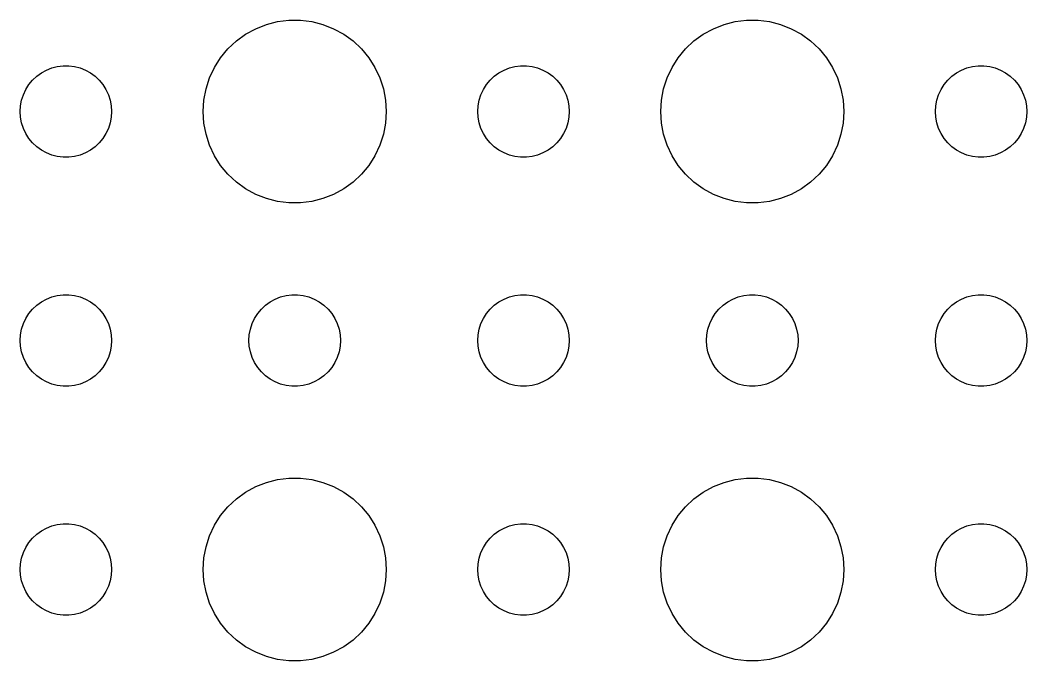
# Model space of a CAD drawing. Header units: metres. Extents: x -150 to 150, y -149 to 149.
# Drawn here: x 73.5 to 106.5, y 49.51 to 70.49 of the extents above; entities that cross this region are included whole.
import ezdxf

# ---------------------------------------------------------------- set-up
doc = ezdxf.new("R2010")
doc.units = ezdxf.units.M

msp = doc.modelspace()

# ---------------------------------------------------------------- linework, layer by layer
for p, q in [((81.2227, 70.2145), (81.573, 70.3532)), ((81.573, 70.3532), (81.9379, 70.4469)), ((81.9379, 70.4469), (82.3116, 70.4941)), ((82.3116, 70.4941), (82.6884, 70.4941)), ((82.6884, 70.4941), (83.0621, 70.4469)), ((83.0621, 70.4469), (83.427, 70.3532)), ((83.427, 70.3532), (83.7773, 70.2145)), ((96.2227, 70.2145), (96.573, 70.3532)), ((96.573, 70.3532), (96.9379, 70.4469)), ((96.9379, 70.4469), (97.3116, 70.4941)), ((97.3116, 70.4941), (97.6884, 70.4941)), ((97.6884, 70.4941), (98.0621, 70.4469)), ((98.0621, 70.4469), (98.427, 70.3532)), ((98.427, 70.3532), (98.7773, 70.2145)), ((80.5877, 69.8115), (80.8925, 70.033)), ((80.8925, 70.033), (81.2227, 70.2145)), ((83.7773, 70.2145), (84.1075, 70.033)), ((84.1075, 70.033), (84.4123, 69.8115)), ((95.5877, 69.8115), (95.8925, 70.033)), ((95.8925, 70.033), (96.2227, 70.2145)), ((98.7773, 70.2145), (99.1075, 70.033)), ((99.1075, 70.033), (99.4123, 69.8115)), ((80.3131, 69.5536), (80.5877, 69.8115)), ((84.4123, 69.8115), (84.6869, 69.5536)), ((95.3131, 69.5536), (95.5877, 69.8115)), ((99.4123, 69.8115), (99.6869, 69.5536)), ((80.073, 69.2634), (80.3131, 69.5536)), ((84.6869, 69.5536), (84.927, 69.2634)), ((95.073, 69.2634), (95.3131, 69.5536)), ((99.6869, 69.5536), (99.927, 69.2634)), ((74.5365, 68.9266), (74.7189, 68.9734)), ((74.7189, 68.9734), (74.9058, 68.997)), ((74.9058, 68.997), (75.0942, 68.997)), ((75.0942, 68.997), (75.2811, 68.9734)), ((75.2811, 68.9734), (75.4635, 68.9266)), ((79.8711, 68.9453), (80.073, 69.2634)), ((84.927, 69.2634), (85.1289, 68.9453)), ((89.5365, 68.9266), (89.7189, 68.9734)), ((89.7189, 68.9734), (89.9058, 68.997)), ((89.9058, 68.997), (90.0942, 68.997)), ((90.0942, 68.997), (90.2811, 68.9734)), ((90.2811, 68.9734), (90.4635, 68.9266)), ((94.8711, 68.9453), (95.073, 69.2634)), ((99.927, 69.2634), (100.129, 68.9453)), ((104.536, 68.9266), (104.719, 68.9734)), ((104.719, 68.9734), (104.906, 68.997)), ((104.906, 68.997), (105.094, 68.997)), ((105.094, 68.997), (105.281, 68.9734)), ((105.281, 68.9734), (105.464, 68.9266)), ((73.9065, 68.5268), (74.0439, 68.6558)), ((74.0439, 68.6558), (74.1963, 68.7665)), ((74.1963, 68.7665), (74.3613, 68.8572)), ((74.3613, 68.8572), (74.5365, 68.9266)), ((75.4635, 68.9266), (75.6387, 68.8572)), ((75.6387, 68.8572), (75.8037, 68.7665)), ((75.8037, 68.7665), (75.9561, 68.6558)), ((75.9561, 68.6558), (76.0934, 68.5268)), ((79.7107, 68.6044), (79.8711, 68.9453)), ((85.1289, 68.9453), (85.2893, 68.6044)), ((88.9065, 68.5268), (89.0439, 68.6558)), ((89.0439, 68.6558), (89.1963, 68.7665)), ((89.1963, 68.7665), (89.3613, 68.8572)), ((89.3613, 68.8572), (89.5365, 68.9266)), ((90.4635, 68.9266), (90.6387, 68.8572)), ((90.6387, 68.8572), (90.8037, 68.7665)), ((90.8037, 68.7665), (90.9561, 68.6558)), ((90.9561, 68.6558), (91.0934, 68.5268)), ((94.7107, 68.6044), (94.8711, 68.9453)), ((100.129, 68.9453), (100.289, 68.6044)), ((103.907, 68.5268), (104.044, 68.6558)), ((104.044, 68.6558), (104.196, 68.7665)), ((104.196, 68.7665), (104.361, 68.8572)), ((104.361, 68.8572), (104.536, 68.9266)), ((105.464, 68.9266), (105.639, 68.8572)), ((105.639, 68.8572), (105.804, 68.7665)), ((105.804, 68.7665), (105.956, 68.6558)), ((105.956, 68.6558), (106.093, 68.5268)), ((73.6855, 68.2226), (73.7865, 68.3817)), ((73.7865, 68.3817), (73.9065, 68.5268)), ((76.0934, 68.5268), (76.2135, 68.3817)), ((76.2135, 68.3817), (76.3145, 68.2226)), ((79.5943, 68.2461), (79.7107, 68.6044)), ((85.2893, 68.6044), (85.4057, 68.2461)), ((88.6855, 68.2226), (88.7865, 68.3817)), ((88.7865, 68.3817), (88.9065, 68.5268)), ((91.0934, 68.5268), (91.2135, 68.3817)), ((91.2135, 68.3817), (91.3145, 68.2226)), ((94.5943, 68.2461), (94.7107, 68.6044)), ((100.289, 68.6044), (100.406, 68.2461)), ((103.686, 68.2226), (103.786, 68.3817)), ((103.786, 68.3817), (103.907, 68.5268)), ((106.093, 68.5268), (106.214, 68.3817)), ((106.214, 68.3817), (106.314, 68.2226)), ((73.5471, 67.873), (73.6053, 68.0522)), ((73.6053, 68.0522), (73.6855, 68.2226)), ((76.3145, 68.2226), (76.3947, 68.0522)), ((76.3947, 68.0522), (76.4529, 67.873)), ((79.5237, 67.876), (79.5943, 68.2461)), ((85.4057, 68.2461), (85.4763, 67.876)), ((88.5471, 67.873), (88.6053, 68.0522)), ((88.6053, 68.0522), (88.6855, 68.2226)), ((91.3145, 68.2226), (91.3947, 68.0522)), ((91.3947, 68.0522), (91.4529, 67.873)), ((94.5237, 67.876), (94.5943, 68.2461)), ((100.406, 68.2461), (100.476, 67.876)), ((103.547, 67.873), (103.605, 68.0522)), ((103.605, 68.0522), (103.686, 68.2226)), ((106.314, 68.2226), (106.395, 68.0522)), ((106.395, 68.0522), (106.453, 67.873)), ((73.5, 67.5), (73.5118, 67.688)), ((73.5118, 67.688), (73.5471, 67.873)), ((76.4529, 67.873), (76.4882, 67.688)), ((76.4882, 67.688), (76.5, 67.5)), ((79.5, 67.5), (79.5237, 67.876)), ((85.4763, 67.876), (85.5, 67.5)), ((88.5, 67.5), (88.5118, 67.688)), ((88.5118, 67.688), (88.5471, 67.873)), ((91.4529, 67.873), (91.4882, 67.688)), ((91.4882, 67.688), (91.5, 67.5)), ((94.5, 67.5), (94.5237, 67.876)), ((100.476, 67.876), (100.5, 67.5)), ((103.5, 67.5), (103.512, 67.688)), ((103.512, 67.688), (103.547, 67.873)), ((106.453, 67.873), (106.488, 67.688)), ((106.488, 67.688), (106.5, 67.5)), ((73.5118, 67.312), (73.5, 67.5)), ((76.5, 67.5), (76.4882, 67.312)), ((79.5237, 67.124), (79.5, 67.5)), ((85.5, 67.5), (85.4763, 67.124)), ((88.5118, 67.312), (88.5, 67.5)), ((91.5, 67.5), (91.4882, 67.312)), ((94.5237, 67.124), (94.5, 67.5)), ((100.5, 67.5), (100.476, 67.124)), ((103.512, 67.312), (103.5, 67.5)), ((106.5, 67.5), (106.488, 67.312)), ((73.5471, 67.127), (73.5118, 67.312)), ((73.6053, 66.9478), (73.5471, 67.127)), ((76.4529, 67.127), (76.3947, 66.9478)), ((76.4882, 67.312), (76.4529, 67.127)), ((79.5943, 66.7539), (79.5237, 67.124)), ((85.4763, 67.124), (85.4057, 66.7539)), ((88.5471, 67.127), (88.5118, 67.312)), ((88.6053, 66.9478), (88.5471, 67.127)), ((91.4529, 67.127), (91.3947, 66.9478)), ((91.4882, 67.312), (91.4529, 67.127)), ((94.5943, 66.7539), (94.5237, 67.124)), ((100.476, 67.124), (100.406, 66.7539)), ((103.547, 67.127), (103.512, 67.312)), ((103.605, 66.9478), (103.547, 67.127)), ((106.453, 67.127), (106.395, 66.9478)), ((106.488, 67.312), (106.453, 67.127)), ((73.6855, 66.7774), (73.6053, 66.9478)), ((73.7865, 66.6183), (73.6855, 66.7774)), ((76.3145, 66.7774), (76.2135, 66.6183)), ((76.3947, 66.9478), (76.3145, 66.7774)), ((79.7107, 66.3956), (79.5943, 66.7539)), ((85.4057, 66.7539), (85.2893, 66.3956)), ((88.6855, 66.7774), (88.6053, 66.9478)), ((88.7865, 66.6183), (88.6855, 66.7774)), ((91.3145, 66.7774), (91.2135, 66.6183)), ((91.3947, 66.9478), (91.3145, 66.7774)), ((94.7107, 66.3956), (94.5943, 66.7539)), ((100.406, 66.7539), (100.289, 66.3956)), ((103.686, 66.7774), (103.605, 66.9478)), ((103.786, 66.6183), (103.686, 66.7774)), ((106.314, 66.7774), (106.214, 66.6183)), ((106.395, 66.9478), (106.314, 66.7774)), ((73.9065, 66.4732), (73.7865, 66.6183)), ((74.0439, 66.3442), (73.9065, 66.4732)), ((74.1963, 66.2335), (74.0439, 66.3442)), ((75.9561, 66.3442), (75.8037, 66.2335)), ((76.0934, 66.4732), (75.9561, 66.3442)), ((76.2135, 66.6183), (76.0934, 66.4732)), ((79.8711, 66.0547), (79.7107, 66.3956)), ((85.2893, 66.3956), (85.1289, 66.0547)), ((88.9065, 66.4732), (88.7865, 66.6183)), ((89.0439, 66.3442), (88.9065, 66.4732)), ((89.1963, 66.2335), (89.0439, 66.3442)), ((90.9561, 66.3442), (90.8037, 66.2335)), ((91.0934, 66.4732), (90.9561, 66.3442)), ((91.2135, 66.6183), (91.0934, 66.4732)), ((94.8711, 66.0547), (94.7107, 66.3956)), ((100.289, 66.3956), (100.129, 66.0547)), ((103.907, 66.4732), (103.786, 66.6183)), ((104.044, 66.3442), (103.907, 66.4732)), ((104.196, 66.2335), (104.044, 66.3442)), ((105.956, 66.3442), (105.804, 66.2335)), ((106.093, 66.4732), (105.956, 66.3442)), ((106.214, 66.6183), (106.093, 66.4732)), ((74.3613, 66.1428), (74.1963, 66.2335)), ((74.5365, 66.0734), (74.3613, 66.1428)), ((74.7189, 66.0266), (74.5365, 66.0734)), ((74.9058, 66.003), (74.7189, 66.0266)), ((75.0942, 66.003), (74.9058, 66.003)), ((75.2811, 66.0266), (75.0942, 66.003)), ((75.4635, 66.0734), (75.2811, 66.0266)), ((75.6387, 66.1428), (75.4635, 66.0734)), ((75.8037, 66.2335), (75.6387, 66.1428)), ((80.073, 65.7366), (79.8711, 66.0547)), ((85.1289, 66.0547), (84.927, 65.7366)), ((89.3613, 66.1428), (89.1963, 66.2335)), ((89.5365, 66.0734), (89.3613, 66.1428)), ((89.7189, 66.0266), (89.5365, 66.0734)), ((89.9058, 66.003), (89.7189, 66.0266)), ((90.0942, 66.003), (89.9058, 66.003)), ((90.2811, 66.0266), (90.0942, 66.003)), ((90.4635, 66.0734), (90.2811, 66.0266)), ((90.6387, 66.1428), (90.4635, 66.0734)), ((90.8037, 66.2335), (90.6387, 66.1428)), ((95.073, 65.7366), (94.8711, 66.0547)), ((100.129, 66.0547), (99.927, 65.7366)), ((104.361, 66.1428), (104.196, 66.2335)), ((104.536, 66.0734), (104.361, 66.1428)), ((104.719, 66.0266), (104.536, 66.0734)), ((104.906, 66.003), (104.719, 66.0266)), ((105.094, 66.003), (104.906, 66.003)), ((105.281, 66.0266), (105.094, 66.003)), ((105.464, 66.0734), (105.281, 66.0266)), ((105.639, 66.1428), (105.464, 66.0734)), ((105.804, 66.2335), (105.639, 66.1428)), ((80.3131, 65.4464), (80.073, 65.7366)), ((84.927, 65.7366), (84.6869, 65.4464)), ((95.3131, 65.4464), (95.073, 65.7366)), ((99.927, 65.7366), (99.6869, 65.4464)), ((80.5877, 65.1885), (80.3131, 65.4464)), ((84.6869, 65.4464), (84.4123, 65.1885)), ((95.5877, 65.1885), (95.3131, 65.4464)), ((99.6869, 65.4464), (99.4123, 65.1885)), ((80.8925, 64.967), (80.5877, 65.1885)), ((84.4123, 65.1885), (84.1075, 64.967)), ((95.8925, 64.967), (95.5877, 65.1885)), ((99.4123, 65.1885), (99.1075, 64.967)), ((81.2227, 64.7855), (80.8925, 64.967)), ((81.573, 64.6468), (81.2227, 64.7855)), ((83.7773, 64.7855), (83.427, 64.6468)), ((84.1075, 64.967), (83.7773, 64.7855)), ((96.2227, 64.7855), (95.8925, 64.967)), ((96.573, 64.6468), (96.2227, 64.7855)), ((98.7773, 64.7855), (98.427, 64.6468)), ((99.1075, 64.967), (98.7773, 64.7855)), ((81.9379, 64.5531), (81.573, 64.6468)), ((82.3116, 64.5059), (81.9379, 64.5531)), ((82.6884, 64.5059), (82.3116, 64.5059)), ((83.0621, 64.5531), (82.6884, 64.5059)), ((83.427, 64.6468), (83.0621, 64.5531)), ((96.9379, 64.5531), (96.573, 64.6468)), ((97.3116, 64.5059), (96.9379, 64.5531)), ((97.6884, 64.5059), (97.3116, 64.5059)), ((98.0621, 64.5531), (97.6884, 64.5059)), ((98.427, 64.6468), (98.0621, 64.5531)), ((74.3613, 61.3572), (74.5365, 61.4266)), ((74.5365, 61.4266), (74.7189, 61.4734)), ((74.7189, 61.4734), (74.9058, 61.497)), ((74.9058, 61.497), (75.0942, 61.497)), ((75.0942, 61.497), (75.2811, 61.4734)), ((75.2811, 61.4734), (75.4635, 61.4266)), ((75.4635, 61.4266), (75.6387, 61.3572)), ((81.8613, 61.3572), (82.0365, 61.4266)), ((82.0365, 61.4266), (82.2189, 61.4734)), ((82.2189, 61.4734), (82.4058, 61.497)), ((82.4058, 61.497), (82.5942, 61.497)), ((82.5942, 61.497), (82.7811, 61.4734)), ((82.7811, 61.4734), (82.9635, 61.4266)), ((82.9635, 61.4266), (83.1387, 61.3572)), ((89.3613, 61.3572), (89.5365, 61.4266)), ((89.5365, 61.4266), (89.7189, 61.4734)), ((89.7189, 61.4734), (89.9058, 61.497)), ((89.9058, 61.497), (90.0942, 61.497)), ((90.0942, 61.497), (90.2811, 61.4734)), ((90.2811, 61.4734), (90.4635, 61.4266)), ((90.4635, 61.4266), (90.6387, 61.3572)), ((96.8613, 61.3572), (97.0365, 61.4266)), ((97.0365, 61.4266), (97.2189, 61.4734)), ((97.2189, 61.4734), (97.4058, 61.497)), ((97.4058, 61.497), (97.5942, 61.497)), ((97.5942, 61.497), (97.7811, 61.4734)), ((97.7811, 61.4734), (97.9635, 61.4266)), ((97.9635, 61.4266), (98.1387, 61.3572)), ((104.361, 61.3572), (104.536, 61.4266)), ((104.536, 61.4266), (104.719, 61.4734)), ((104.719, 61.4734), (104.906, 61.497)), ((104.906, 61.497), (105.094, 61.497)), ((105.094, 61.497), (105.281, 61.4734)), ((105.281, 61.4734), (105.464, 61.4266)), ((105.464, 61.4266), (105.639, 61.3572)), ((73.9065, 61.0268), (74.0439, 61.1558)), ((74.0439, 61.1558), (74.1963, 61.2665)), ((74.1963, 61.2665), (74.3613, 61.3572)), ((75.6387, 61.3572), (75.8037, 61.2665)), ((75.8037, 61.2665), (75.9561, 61.1558)), ((75.9561, 61.1558), (76.0934, 61.0268)), ((81.4065, 61.0268), (81.5439, 61.1558)), ((81.5439, 61.1558), (81.6963, 61.2665)), ((81.6963, 61.2665), (81.8613, 61.3572)), ((83.1387, 61.3572), (83.3037, 61.2665)), ((83.3037, 61.2665), (83.4561, 61.1558)), ((83.4561, 61.1558), (83.5934, 61.0268)), ((88.9065, 61.0268), (89.0439, 61.1558)), ((89.0439, 61.1558), (89.1963, 61.2665)), ((89.1963, 61.2665), (89.3613, 61.3572)), ((90.6387, 61.3572), (90.8037, 61.2665)), ((90.8037, 61.2665), (90.9561, 61.1558)), ((90.9561, 61.1558), (91.0934, 61.0268)), ((96.4065, 61.0268), (96.5439, 61.1558)), ((96.5439, 61.1558), (96.6963, 61.2665)), ((96.6963, 61.2665), (96.8613, 61.3572)), ((98.1387, 61.3572), (98.3037, 61.2665)), ((98.3037, 61.2665), (98.4561, 61.1558)), ((98.4561, 61.1558), (98.5934, 61.0268)), ((103.907, 61.0268), (104.044, 61.1558)), ((104.044, 61.1558), (104.196, 61.2665)), ((104.196, 61.2665), (104.361, 61.3572)), ((105.639, 61.3572), (105.804, 61.2665)), ((105.804, 61.2665), (105.956, 61.1558)), ((105.956, 61.1558), (106.093, 61.0268)), ((73.6053, 60.5522), (73.6855, 60.7226)), ((73.6855, 60.7226), (73.7865, 60.8817)), ((73.7865, 60.8817), (73.9065, 61.0268)), ((76.0934, 61.0268), (76.2135, 60.8817)), ((76.2135, 60.8817), (76.3145, 60.7226)), ((76.3145, 60.7226), (76.3947, 60.5522)), ((81.1053, 60.5522), (81.1855, 60.7226)), ((81.1855, 60.7226), (81.2865, 60.8817)), ((81.2865, 60.8817), (81.4065, 61.0268)), ((83.5934, 61.0268), (83.7135, 60.8817)), ((83.7135, 60.8817), (83.8145, 60.7226)), ((83.8145, 60.7226), (83.8947, 60.5522)), ((88.6053, 60.5522), (88.6855, 60.7226)), ((88.6855, 60.7226), (88.7865, 60.8817)), ((88.7865, 60.8817), (88.9065, 61.0268)), ((91.0934, 61.0268), (91.2135, 60.8817)), ((91.2135, 60.8817), (91.3145, 60.7226)), ((91.3145, 60.7226), (91.3947, 60.5522)), ((96.1053, 60.5522), (96.1855, 60.7226)), ((96.1855, 60.7226), (96.2865, 60.8817)), ((96.2865, 60.8817), (96.4065, 61.0268)), ((98.5934, 61.0268), (98.7135, 60.8817)), ((98.7135, 60.8817), (98.8145, 60.7226)), ((98.8145, 60.7226), (98.8947, 60.5522)), ((103.605, 60.5522), (103.686, 60.7226)), ((103.686, 60.7226), (103.786, 60.8817)), ((103.786, 60.8817), (103.907, 61.0268)), ((106.093, 61.0268), (106.214, 60.8817)), ((106.214, 60.8817), (106.314, 60.7226)), ((106.314, 60.7226), (106.395, 60.5522)), ((73.5471, 60.373), (73.6053, 60.5522)), ((76.3947, 60.5522), (76.4529, 60.373)), ((81.0471, 60.373), (81.1053, 60.5522)), ((83.8947, 60.5522), (83.9529, 60.373)), ((88.5471, 60.373), (88.6053, 60.5522)), ((91.3947, 60.5522), (91.4529, 60.373)), ((96.0471, 60.373), (96.1053, 60.5522)), ((98.8947, 60.5522), (98.9529, 60.373)), ((103.547, 60.373), (103.605, 60.5522)), ((106.395, 60.5522), (106.453, 60.373)), ((73.5, 60), (73.5118, 60.188)), ((73.5118, 60.188), (73.5471, 60.373)), ((76.4529, 60.373), (76.4882, 60.188)), ((76.4882, 60.188), (76.5, 60)), ((81, 60), (81.0118, 60.188)), ((81.0118, 60.188), (81.0471, 60.373)), ((83.9529, 60.373), (83.9882, 60.188)), ((83.9882, 60.188), (84, 60)), ((88.5, 60), (88.5118, 60.188)), ((88.5118, 60.188), (88.5471, 60.373)), ((91.4529, 60.373), (91.4882, 60.188)), ((91.4882, 60.188), (91.5, 60)), ((96, 60), (96.0118, 60.188)), ((96.0118, 60.188), (96.0471, 60.373)), ((98.9529, 60.373), (98.9882, 60.188)), ((98.9882, 60.188), (99, 60)), ((103.5, 60), (103.512, 60.188)), ((103.512, 60.188), (103.547, 60.373)), ((106.453, 60.373), (106.488, 60.188)), ((106.488, 60.188), (106.5, 60)), ((73.5118, 59.812), (73.5, 60)), ((73.5471, 59.627), (73.5118, 59.812)), ((76.4882, 59.812), (76.4529, 59.627)), ((76.5, 60), (76.4882, 59.812)), ((81.0118, 59.812), (81, 60)), ((81.0471, 59.627), (81.0118, 59.812)), ((83.9882, 59.812), (83.9529, 59.627)), ((84, 60), (83.9882, 59.812)), ((88.5118, 59.812), (88.5, 60)), ((88.5471, 59.627), (88.5118, 59.812)), ((91.4882, 59.812), (91.4529, 59.627)), ((91.5, 60), (91.4882, 59.812)), ((96.0118, 59.812), (96, 60)), ((96.0471, 59.627), (96.0118, 59.812)), ((98.9882, 59.812), (98.9529, 59.627)), ((99, 60), (98.9882, 59.812)), ((103.512, 59.812), (103.5, 60)), ((103.547, 59.627), (103.512, 59.812)), ((106.488, 59.812), (106.453, 59.627)), ((106.5, 60), (106.488, 59.812)), ((73.6053, 59.4478), (73.5471, 59.627)), ((73.6855, 59.2774), (73.6053, 59.4478)), ((76.3947, 59.4478), (76.3145, 59.2774)), ((76.4529, 59.627), (76.3947, 59.4478)), ((81.1053, 59.4478), (81.0471, 59.627)), ((81.1855, 59.2774), (81.1053, 59.4478)), ((83.8947, 59.4478), (83.8145, 59.2774)), ((83.9529, 59.627), (83.8947, 59.4478)), ((88.6053, 59.4478), (88.5471, 59.627)), ((88.6855, 59.2774), (88.6053, 59.4478)), ((91.3947, 59.4478), (91.3145, 59.2774)), ((91.4529, 59.627), (91.3947, 59.4478)), ((96.1053, 59.4478), (96.0471, 59.627)), ((96.1855, 59.2774), (96.1053, 59.4478)), ((98.8947, 59.4478), (98.8145, 59.2774)), ((98.9529, 59.627), (98.8947, 59.4478)), ((103.605, 59.4478), (103.547, 59.627)), ((103.686, 59.2774), (103.605, 59.4478)), ((106.395, 59.4478), (106.314, 59.2774)), ((106.453, 59.627), (106.395, 59.4478)), ((73.7865, 59.1183), (73.6855, 59.2774)), ((73.9065, 58.9732), (73.7865, 59.1183)), ((76.2135, 59.1183), (76.0934, 58.9732)), ((76.3145, 59.2774), (76.2135, 59.1183)), ((81.2865, 59.1183), (81.1855, 59.2774)), ((81.4065, 58.9732), (81.2865, 59.1183)), ((83.7135, 59.1183), (83.5934, 58.9732)), ((83.8145, 59.2774), (83.7135, 59.1183)), ((88.7865, 59.1183), (88.6855, 59.2774)), ((88.9065, 58.9732), (88.7865, 59.1183)), ((91.2135, 59.1183), (91.0934, 58.9732)), ((91.3145, 59.2774), (91.2135, 59.1183)), ((96.2865, 59.1183), (96.1855, 59.2774)), ((96.4065, 58.9732), (96.2865, 59.1183)), ((98.7135, 59.1183), (98.5934, 58.9732)), ((98.8145, 59.2774), (98.7135, 59.1183)), ((103.786, 59.1183), (103.686, 59.2774)), ((103.907, 58.9732), (103.786, 59.1183)), ((106.214, 59.1183), (106.093, 58.9732)), ((106.314, 59.2774), (106.214, 59.1183)), ((74.0439, 58.8442), (73.9065, 58.9732)), ((74.1963, 58.7335), (74.0439, 58.8442)), ((75.9561, 58.8442), (75.8037, 58.7335)), ((76.0934, 58.9732), (75.9561, 58.8442)), ((81.5439, 58.8442), (81.4065, 58.9732)), ((81.6963, 58.7335), (81.5439, 58.8442)), ((83.4561, 58.8442), (83.3037, 58.7335)), ((83.5934, 58.9732), (83.4561, 58.8442)), ((89.0439, 58.8442), (88.9065, 58.9732)), ((89.1963, 58.7335), (89.0439, 58.8442)), ((90.9561, 58.8442), (90.8037, 58.7335)), ((91.0934, 58.9732), (90.9561, 58.8442)), ((96.5439, 58.8442), (96.4065, 58.9732)), ((96.6963, 58.7335), (96.5439, 58.8442)), ((98.4561, 58.8442), (98.3037, 58.7335)), ((98.5934, 58.9732), (98.4561, 58.8442)), ((104.044, 58.8442), (103.907, 58.9732)), ((104.196, 58.7335), (104.044, 58.8442)), ((105.956, 58.8442), (105.804, 58.7335)), ((106.093, 58.9732), (105.956, 58.8442)), ((74.3613, 58.6428), (74.1963, 58.7335)), ((74.5365, 58.5734), (74.3613, 58.6428)), ((74.7189, 58.5266), (74.5365, 58.5734)), ((74.9058, 58.503), (74.7189, 58.5266)), ((75.0942, 58.503), (74.9058, 58.503)), ((75.2811, 58.5266), (75.0942, 58.503)), ((75.4635, 58.5734), (75.2811, 58.5266)), ((75.6387, 58.6428), (75.4635, 58.5734)), ((75.8037, 58.7335), (75.6387, 58.6428)), ((81.8613, 58.6428), (81.6963, 58.7335)), ((82.0365, 58.5734), (81.8613, 58.6428)), ((82.2189, 58.5266), (82.0365, 58.5734)), ((82.4058, 58.503), (82.2189, 58.5266)), ((82.5942, 58.503), (82.4058, 58.503)), ((82.7811, 58.5266), (82.5942, 58.503)), ((82.9635, 58.5734), (82.7811, 58.5266)), ((83.1387, 58.6428), (82.9635, 58.5734)), ((83.3037, 58.7335), (83.1387, 58.6428)), ((89.3613, 58.6428), (89.1963, 58.7335)), ((89.5365, 58.5734), (89.3613, 58.6428)), ((89.7189, 58.5266), (89.5365, 58.5734)), ((89.9058, 58.503), (89.7189, 58.5266)), ((90.0942, 58.503), (89.9058, 58.503)), ((90.2811, 58.5266), (90.0942, 58.503)), ((90.4635, 58.5734), (90.2811, 58.5266)), ((90.6387, 58.6428), (90.4635, 58.5734)), ((90.8037, 58.7335), (90.6387, 58.6428)), ((96.8613, 58.6428), (96.6963, 58.7335)), ((97.0365, 58.5734), (96.8613, 58.6428)), ((97.2189, 58.5266), (97.0365, 58.5734)), ((97.4058, 58.503), (97.2189, 58.5266)), ((97.5942, 58.503), (97.4058, 58.503)), ((97.7811, 58.5266), (97.5942, 58.503)), ((97.9635, 58.5734), (97.7811, 58.5266)), ((98.1387, 58.6428), (97.9635, 58.5734)), ((98.3037, 58.7335), (98.1387, 58.6428)), ((104.361, 58.6428), (104.196, 58.7335)), ((104.536, 58.5734), (104.361, 58.6428)), ((104.719, 58.5266), (104.536, 58.5734)), ((104.906, 58.503), (104.719, 58.5266)), ((105.094, 58.503), (104.906, 58.503)), ((105.281, 58.5266), (105.094, 58.503)), ((105.464, 58.5734), (105.281, 58.5266)), ((105.639, 58.6428), (105.464, 58.5734)), ((105.804, 58.7335), (105.639, 58.6428)), ((81.573, 55.3532), (81.9379, 55.4469)), ((81.9379, 55.4469), (82.3116, 55.4941)), ((82.3116, 55.4941), (82.6884, 55.4941)), ((82.6884, 55.4941), (83.0621, 55.4469)), ((83.0621, 55.4469), (83.427, 55.3532)), ((96.573, 55.3532), (96.9379, 55.4469)), ((96.9379, 55.4469), (97.3116, 55.4941)), ((97.3116, 55.4941), (97.6884, 55.4941)), ((97.6884, 55.4941), (98.0621, 55.4469)), ((98.0621, 55.4469), (98.427, 55.3532)), ((80.8925, 55.033), (81.2227, 55.2145)), ((81.2227, 55.2145), (81.573, 55.3532)), ((83.427, 55.3532), (83.7773, 55.2145)), ((83.7773, 55.2145), (84.1075, 55.033)), ((95.8925, 55.033), (96.2227, 55.2145)), ((96.2227, 55.2145), (96.573, 55.3532)), ((98.427, 55.3532), (98.7773, 55.2145)), ((98.7773, 55.2145), (99.1075, 55.033)), ((80.3131, 54.5536), (80.5877, 54.8115)), ((80.5877, 54.8115), (80.8925, 55.033)), ((84.1075, 55.033), (84.4123, 54.8115)), ((84.4123, 54.8115), (84.6869, 54.5536)), ((95.3131, 54.5536), (95.5877, 54.8115)), ((95.5877, 54.8115), (95.8925, 55.033)), ((99.1075, 55.033), (99.4123, 54.8115)), ((99.4123, 54.8115), (99.6869, 54.5536)), ((80.073, 54.2634), (80.3131, 54.5536)), ((84.6869, 54.5536), (84.927, 54.2634)), ((95.073, 54.2634), (95.3131, 54.5536)), ((99.6869, 54.5536), (99.927, 54.2634)), ((79.8711, 53.9453), (80.073, 54.2634)), ((84.927, 54.2634), (85.1289, 53.9453)), ((94.8711, 53.9453), (95.073, 54.2634)), ((99.927, 54.2634), (100.129, 53.9453)), ((74.1963, 53.7665), (74.3613, 53.8572)), ((74.3613, 53.8572), (74.5365, 53.9266)), ((74.5365, 53.9266), (74.7189, 53.9734)), ((74.7189, 53.9734), (74.9058, 53.997)), ((74.9058, 53.997), (75.0942, 53.997)), ((75.0942, 53.997), (75.2811, 53.9734)), ((75.2811, 53.9734), (75.4635, 53.9266)), ((75.4635, 53.9266), (75.6387, 53.8572)), ((75.6387, 53.8572), (75.8037, 53.7665)), ((79.7107, 53.6044), (79.8711, 53.9453)), ((85.1289, 53.9453), (85.2893, 53.6044)), ((89.1963, 53.7665), (89.3613, 53.8572)), ((89.3613, 53.8572), (89.5365, 53.9266)), ((89.5365, 53.9266), (89.7189, 53.9734)), ((89.7189, 53.9734), (89.9058, 53.997)), ((89.9058, 53.997), (90.0942, 53.997)), ((90.0942, 53.997), (90.2811, 53.9734)), ((90.2811, 53.9734), (90.4635, 53.9266)), ((90.4635, 53.9266), (90.6387, 53.8572)), ((90.6387, 53.8572), (90.8037, 53.7665)), ((94.7107, 53.6044), (94.8711, 53.9453)), ((100.129, 53.9453), (100.289, 53.6044)), ((104.196, 53.7665), (104.361, 53.8572)), ((104.361, 53.8572), (104.536, 53.9266)), ((104.536, 53.9266), (104.719, 53.9734)), ((104.719, 53.9734), (104.906, 53.997)), ((104.906, 53.997), (105.094, 53.997)), ((105.094, 53.997), (105.281, 53.9734)), ((105.281, 53.9734), (105.464, 53.9266)), ((105.464, 53.9266), (105.639, 53.8572)), ((105.639, 53.8572), (105.804, 53.7665)), ((73.7865, 53.3817), (73.9065, 53.5268)), ((73.9065, 53.5268), (74.0439, 53.6558)), ((74.0439, 53.6558), (74.1963, 53.7665)), ((75.8037, 53.7665), (75.9561, 53.6558)), ((75.9561, 53.6558), (76.0934, 53.5268)), ((76.0934, 53.5268), (76.2135, 53.3817)), ((79.5943, 53.2461), (79.7107, 53.6044)), ((85.2893, 53.6044), (85.4057, 53.2461)), ((88.7865, 53.3817), (88.9065, 53.5268)), ((88.9065, 53.5268), (89.0439, 53.6558)), ((89.0439, 53.6558), (89.1963, 53.7665)), ((90.8037, 53.7665), (90.9561, 53.6558)), ((90.9561, 53.6558), (91.0934, 53.5268)), ((91.0934, 53.5268), (91.2135, 53.3817)), ((94.5943, 53.2461), (94.7107, 53.6044)), ((100.289, 53.6044), (100.406, 53.2461)), ((103.786, 53.3817), (103.907, 53.5268)), ((103.907, 53.5268), (104.044, 53.6558)), ((104.044, 53.6558), (104.196, 53.7665)), ((105.804, 53.7665), (105.956, 53.6558)), ((105.956, 53.6558), (106.093, 53.5268)), ((106.093, 53.5268), (106.214, 53.3817)), ((73.6053, 53.0522), (73.6855, 53.2226)), ((73.6855, 53.2226), (73.7865, 53.3817)), ((76.2135, 53.3817), (76.3145, 53.2226)), ((76.3145, 53.2226), (76.3947, 53.0522)), ((79.5237, 52.876), (79.5943, 53.2461)), ((85.4057, 53.2461), (85.4763, 52.876)), ((88.6053, 53.0522), (88.6855, 53.2226)), ((88.6855, 53.2226), (88.7865, 53.3817)), ((91.2135, 53.3817), (91.3145, 53.2226)), ((91.3145, 53.2226), (91.3947, 53.0522)), ((94.5237, 52.876), (94.5943, 53.2461)), ((100.406, 53.2461), (100.476, 52.876)), ((103.605, 53.0522), (103.686, 53.2226)), ((103.686, 53.2226), (103.786, 53.3817)), ((106.214, 53.3817), (106.314, 53.2226)), ((106.314, 53.2226), (106.395, 53.0522)), ((73.5118, 52.688), (73.5471, 52.873)), ((73.5471, 52.873), (73.6053, 53.0522)), ((76.3947, 53.0522), (76.4529, 52.873)), ((76.4529, 52.873), (76.4882, 52.688)), ((79.5, 52.5), (79.5237, 52.876)), ((85.4763, 52.876), (85.5, 52.5)), ((88.5118, 52.688), (88.5471, 52.873)), ((88.5471, 52.873), (88.6053, 53.0522)), ((91.3947, 53.0522), (91.4529, 52.873)), ((91.4529, 52.873), (91.4882, 52.688)), ((94.5, 52.5), (94.5237, 52.876)), ((100.476, 52.876), (100.5, 52.5)), ((103.512, 52.688), (103.547, 52.873)), ((103.547, 52.873), (103.605, 53.0522)), ((106.395, 53.0522), (106.453, 52.873)), ((106.453, 52.873), (106.488, 52.688)), ((73.5, 52.5), (73.5118, 52.688)), ((73.5118, 52.312), (73.5, 52.5)), ((76.4882, 52.688), (76.5, 52.5)), ((76.5, 52.5), (76.4882, 52.312)), ((79.5237, 52.124), (79.5, 52.5)), ((85.5, 52.5), (85.4763, 52.124)), ((88.5, 52.5), (88.5118, 52.688)), ((88.5118, 52.312), (88.5, 52.5)), ((91.4882, 52.688), (91.5, 52.5)), ((91.5, 52.5), (91.4882, 52.312)), ((94.5237, 52.124), (94.5, 52.5)), ((100.5, 52.5), (100.476, 52.124)), ((103.5, 52.5), (103.512, 52.688)), ((103.512, 52.312), (103.5, 52.5)), ((106.488, 52.688), (106.5, 52.5)), ((106.5, 52.5), (106.488, 52.312)), ((73.5471, 52.127), (73.5118, 52.312)), ((76.4882, 52.312), (76.4529, 52.127)), ((88.5471, 52.127), (88.5118, 52.312)), ((91.4882, 52.312), (91.4529, 52.127)), ((103.547, 52.127), (103.512, 52.312)), ((106.488, 52.312), (106.453, 52.127)), ((73.6053, 51.9478), (73.5471, 52.127)), ((73.6855, 51.7774), (73.6053, 51.9478)), ((76.3947, 51.9478), (76.3145, 51.7774)), ((76.4529, 52.127), (76.3947, 51.9478)), ((79.5943, 51.7539), (79.5237, 52.124)), ((85.4763, 52.124), (85.4057, 51.7539)), ((88.6053, 51.9478), (88.5471, 52.127)), ((88.6855, 51.7774), (88.6053, 51.9478)), ((91.3947, 51.9478), (91.3145, 51.7774)), ((91.4529, 52.127), (91.3947, 51.9478)), ((94.5943, 51.7539), (94.5237, 52.124)), ((100.476, 52.124), (100.406, 51.7539)), ((103.605, 51.9478), (103.547, 52.127)), ((103.686, 51.7774), (103.605, 51.9478)), ((106.395, 51.9478), (106.314, 51.7774)), ((106.453, 52.127), (106.395, 51.9478)), ((73.7865, 51.6183), (73.6855, 51.7774)), ((73.9065, 51.4732), (73.7865, 51.6183)), ((76.2135, 51.6183), (76.0934, 51.4732)), ((76.3145, 51.7774), (76.2135, 51.6183)), ((79.7107, 51.3956), (79.5943, 51.7539)), ((85.4057, 51.7539), (85.2893, 51.3956)), ((88.7865, 51.6183), (88.6855, 51.7774)), ((88.9065, 51.4732), (88.7865, 51.6183)), ((91.2135, 51.6183), (91.0934, 51.4732)), ((91.3145, 51.7774), (91.2135, 51.6183)), ((94.7107, 51.3956), (94.5943, 51.7539)), ((100.406, 51.7539), (100.289, 51.3956)), ((103.786, 51.6183), (103.686, 51.7774)), ((103.907, 51.4732), (103.786, 51.6183)), ((106.214, 51.6183), (106.093, 51.4732)), ((106.314, 51.7774), (106.214, 51.6183)), ((74.0439, 51.3442), (73.9065, 51.4732)), ((74.1963, 51.2335), (74.0439, 51.3442)), ((74.3613, 51.1428), (74.1963, 51.2335)), ((75.8037, 51.2335), (75.6387, 51.1428)), ((75.9561, 51.3442), (75.8037, 51.2335)), ((76.0934, 51.4732), (75.9561, 51.3442)), ((79.8711, 51.0547), (79.7107, 51.3956)), ((85.2893, 51.3956), (85.1289, 51.0547)), ((89.0439, 51.3442), (88.9065, 51.4732)), ((89.1963, 51.2335), (89.0439, 51.3442)), ((89.3613, 51.1428), (89.1963, 51.2335)), ((90.8037, 51.2335), (90.6387, 51.1428)), ((90.9561, 51.3442), (90.8037, 51.2335)), ((91.0934, 51.4732), (90.9561, 51.3442)), ((94.8711, 51.0547), (94.7107, 51.3956)), ((100.289, 51.3956), (100.129, 51.0547)), ((104.044, 51.3442), (103.907, 51.4732)), ((104.196, 51.2335), (104.044, 51.3442)), ((104.361, 51.1428), (104.196, 51.2335)), ((105.804, 51.2335), (105.639, 51.1428)), ((105.956, 51.3442), (105.804, 51.2335)), ((106.093, 51.4732), (105.956, 51.3442)), ((74.5365, 51.0734), (74.3613, 51.1428)), ((74.7189, 51.0266), (74.5365, 51.0734)), ((74.9058, 51.003), (74.7189, 51.0266)), ((75.0942, 51.003), (74.9058, 51.003)), ((75.2811, 51.0266), (75.0942, 51.003)), ((75.4635, 51.0734), (75.2811, 51.0266)), ((75.6387, 51.1428), (75.4635, 51.0734)), ((80.073, 50.7366), (79.8711, 51.0547)), ((85.1289, 51.0547), (84.927, 50.7366)), ((89.5365, 51.0734), (89.3613, 51.1428)), ((89.7189, 51.0266), (89.5365, 51.0734)), ((89.9058, 51.003), (89.7189, 51.0266)), ((90.0942, 51.003), (89.9058, 51.003)), ((90.2811, 51.0266), (90.0942, 51.003)), ((90.4635, 51.0734), (90.2811, 51.0266)), ((90.6387, 51.1428), (90.4635, 51.0734)), ((95.073, 50.7366), (94.8711, 51.0547)), ((100.129, 51.0547), (99.927, 50.7366)), ((104.536, 51.0734), (104.361, 51.1428)), ((104.719, 51.0266), (104.536, 51.0734)), ((104.906, 51.003), (104.719, 51.0266)), ((105.094, 51.003), (104.906, 51.003)), ((105.281, 51.0266), (105.094, 51.003)), ((105.464, 51.0734), (105.281, 51.0266)), ((105.639, 51.1428), (105.464, 51.0734)), ((80.3131, 50.4464), (80.073, 50.7366)), ((84.927, 50.7366), (84.6869, 50.4464)), ((95.3131, 50.4464), (95.073, 50.7366)), ((99.927, 50.7366), (99.6869, 50.4464)), ((80.5877, 50.1885), (80.3131, 50.4464)), ((80.8925, 49.967), (80.5877, 50.1885)), ((84.4123, 50.1885), (84.1075, 49.967)), ((84.6869, 50.4464), (84.4123, 50.1885)), ((95.5877, 50.1885), (95.3131, 50.4464)), ((95.8925, 49.967), (95.5877, 50.1885)), ((99.4123, 50.1885), (99.1075, 49.967)), ((99.6869, 50.4464), (99.4123, 50.1885)), ((81.2227, 49.7855), (80.8925, 49.967)), ((84.1075, 49.967), (83.7773, 49.7855)), ((96.2227, 49.7855), (95.8925, 49.967)), ((99.1075, 49.967), (98.7773, 49.7855)), ((81.573, 49.6468), (81.2227, 49.7855)), ((81.9379, 49.5531), (81.573, 49.6468)), ((82.3116, 49.5059), (81.9379, 49.5531)), ((82.6884, 49.5059), (82.3116, 49.5059)), ((83.0621, 49.5531), (82.6884, 49.5059)), ((83.427, 49.6468), (83.0621, 49.5531)), ((83.7773, 49.7855), (83.427, 49.6468)), ((96.573, 49.6468), (96.2227, 49.7855)), ((96.9379, 49.5531), (96.573, 49.6468)), ((97.3116, 49.5059), (96.9379, 49.5531)), ((97.6884, 49.5059), (97.3116, 49.5059)), ((98.0621, 49.5531), (97.6884, 49.5059)), ((98.427, 49.6468), (98.0621, 49.5531)), ((98.7773, 49.7855), (98.427, 49.6468))]:
    msp.add_line(p, q)

doc.saveas('drawing.dxf')
